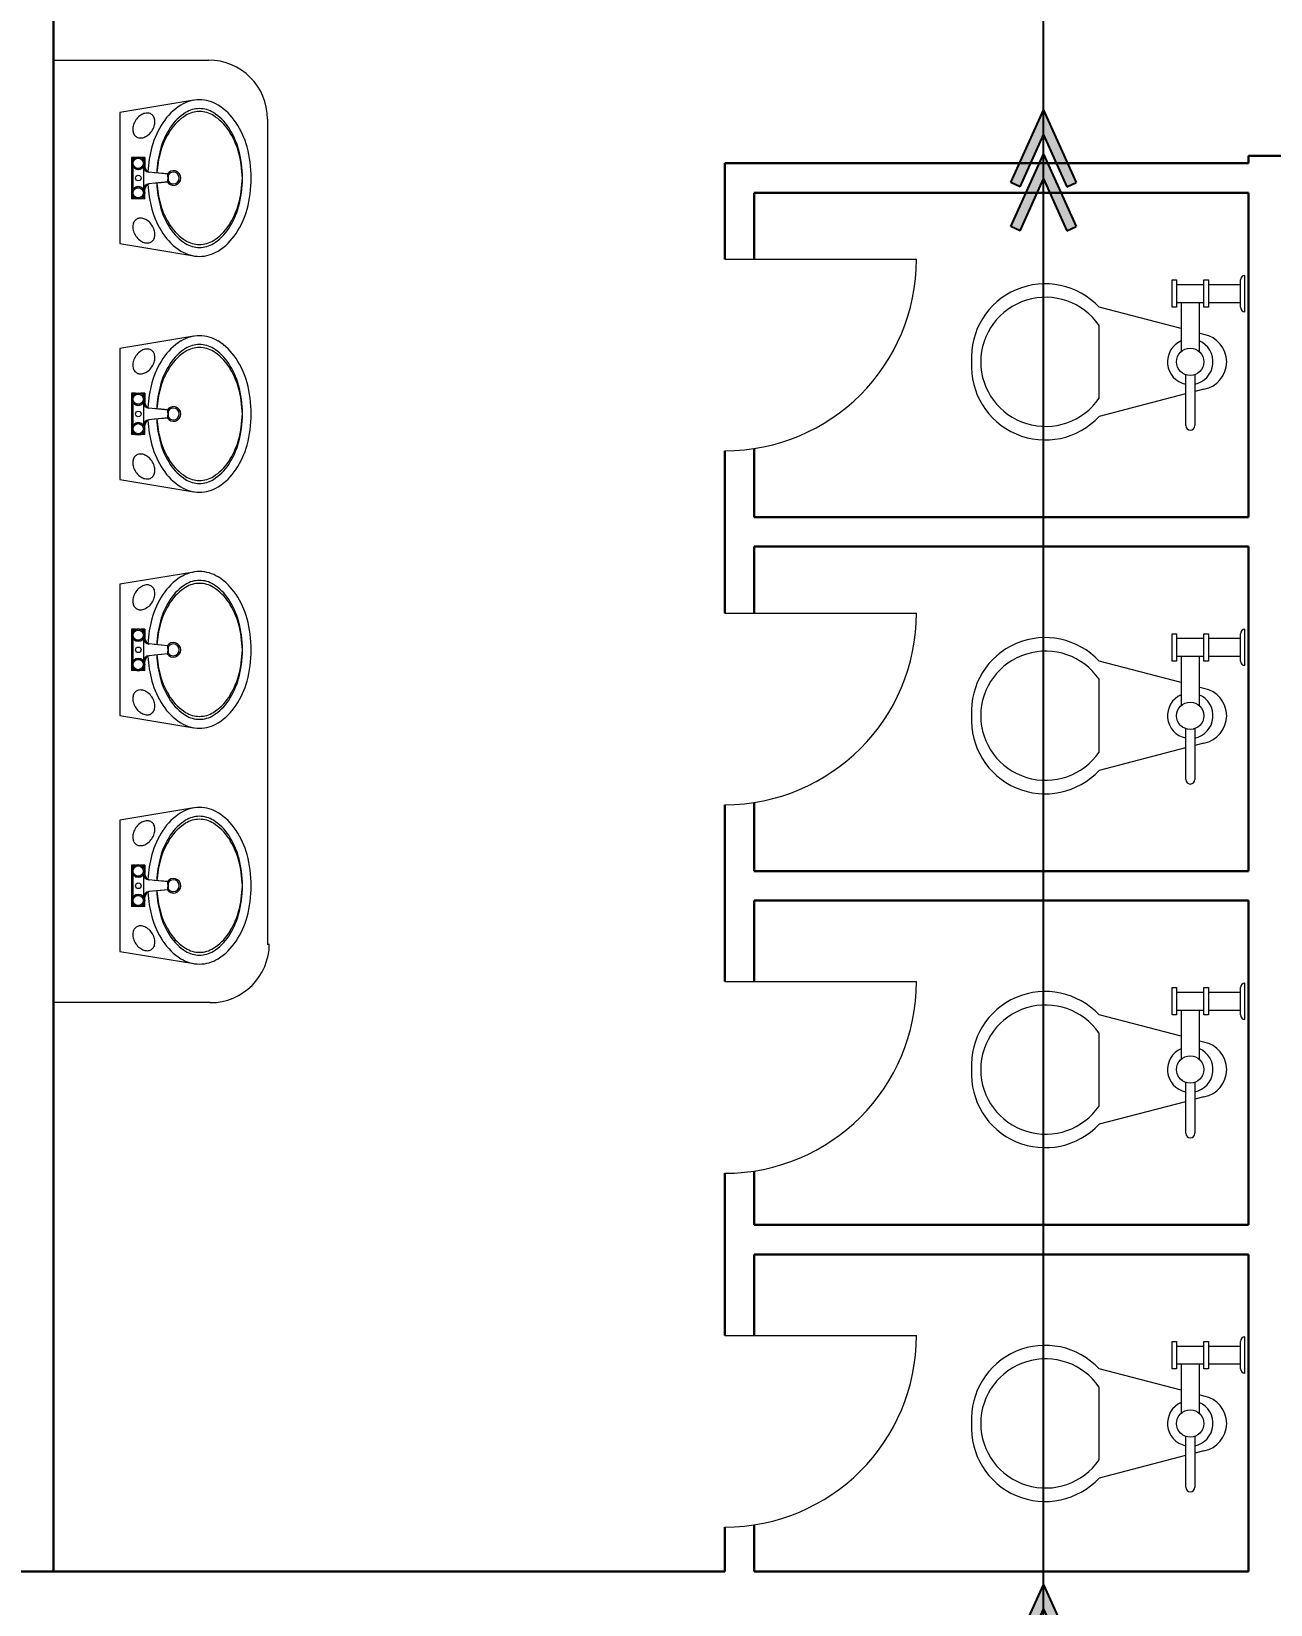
# Model space of a CAD drawing. Extents: x -3767 to 3861, y 250 to 646.
# Drawn here: x 75 to 79.2, y 367.76 to 373.1 of the extents above; entities that cross this region are included whole.
import ezdxf
from ezdxf import colors
from ezdxf.entities.mleader import LeaderData, LeaderLine
from ezdxf.math import Vec2, Vec3

# ---------------------------------------------------------------- set-up
doc = ezdxf.new("R2010")
doc.units = 0
doc.header["$LTSCALE"] = 0.15
doc.layers.get('0').update_dxf_attribs({"color": 252})
for name, color, linetype, lineweight in [('0 criticalllllll', 4, 'Continuous', 13), ('anal', 252, 'Continuous', 20), ('DOOR', 252, 'Continuous', 20), ('FIXT', 252, 'Continuous', 9), ('wall', 252, 'Continuous', 30), ('WC', 252, 'Continuous', 9)]:
    doc.layers.add(name, color=color, linetype=linetype, lineweight=lineweight)
doc.layers.add('0 sockets', color=252, linetype='Continuous')
doc.layers.add('FIRE_LOOP', color=7, linetype='Continuous')

# ---------------------------------------------------------------- blocks, each defined once
blk = doc.blocks.new('ARCH')
at = {"layer": 'anal'}
for p, q in [((75.075, 373), (75.6, 373)), ((75.8, 372.8), (75.8, 370)), ((75.6062, 369.8036), (75.075, 369.8036))]:
    blk.add_line(p, q, dxfattribs=at)
for centre, start, end in [((75.6, 372.8), 0, 90), ((75.6062, 370.0036), 270, 0)]:
    blk.add_arc(centre, 0.2, start, end, dxfattribs=at)
at = {"layer": 'DOOR'}
for p, q in [((77.35, 372.325), (78, 372.325)), ((77.35, 371.125), (78, 371.125)), ((77.35, 369.875), (78, 369.875)), ((77.35, 368.675), (78, 368.675))]:
    blk.add_line(p, q, dxfattribs=at)
for centre in [(77.35, 372.325), (77.35, 371.125), (77.35, 369.875), (77.35, 368.675)]:
    blk.add_arc(centre, 0.65, 270, 0, dxfattribs=at)
at = {"layer": 'FIXT'}
for p, q in [((75.5501, 372.8639), (75.3, 372.8225)), ((75.3, 372.8225), (75.3, 372.3775)), ((75.3395, 372.67), (75.3395, 372.53)), ((75.3528, 372.67), (75.3395, 372.67)), ((75.344, 372.669), (75.3395, 372.67)), ((75.3509, 372.669), (75.344, 372.669)), ((75.344, 372.669), (75.344, 372.6626)), ((75.344, 372.6374), (75.344, 372.5626)), ((75.3845, 372.67), (75.3712, 372.67)), ((75.38, 372.669), (75.3731, 372.669)), ((75.38, 372.669), (75.3845, 372.67)), ((75.38, 372.669), (75.38, 372.6626)), ((75.38, 372.6374), (75.38, 372.5626)), ((75.3845, 372.67), (75.3845, 372.6391)), ((75.4621, 372.6132), (75.3979, 372.62)), ((75.4621, 372.5867), (75.3979, 372.58)), ((75.4635, 372.614), (75.416, 372.6181)), ((75.4635, 372.586), (75.416, 372.5819)), ((75.4621, 372.6132), (75.4635, 372.614)), ((75.4621, 372.5867), (75.4635, 372.586)), ((75.344, 372.531), (75.3395, 372.53)), ((75.3528, 372.53), (75.3395, 372.53)), ((75.344, 372.531), (75.344, 372.5374)), ((75.3509, 372.531), (75.344, 372.531)), ((75.3845, 372.53), (75.3712, 372.53)), ((75.38, 372.531), (75.3731, 372.531)), ((75.38, 372.531), (75.38, 372.5374)), ((75.38, 372.531), (75.3845, 372.53)), ((75.3845, 372.53), (75.3845, 372.5609)), ((75.3, 372.3775), (75.5501, 372.3361)), ((75.5501, 372.0639), (75.3, 372.0225)), ((75.3, 372.0225), (75.3, 371.5775)), ((75.3395, 371.87), (75.3395, 371.73)), ((75.3528, 371.87), (75.3395, 371.87)), ((75.344, 371.869), (75.3395, 371.87)), ((75.3509, 371.869), (75.344, 371.869)), ((75.344, 371.869), (75.344, 371.8626)), ((75.344, 371.8374), (75.344, 371.7626)), ((75.3845, 371.87), (75.3712, 371.87)), ((75.38, 371.869), (75.3731, 371.869)), ((75.38, 371.869), (75.3845, 371.87)), ((75.38, 371.869), (75.38, 371.8626)), ((75.38, 371.8374), (75.38, 371.7626)), ((75.3845, 371.87), (75.3845, 371.8391)), ((75.4621, 371.8132), (75.3979, 371.82)), ((75.4621, 371.7867), (75.3979, 371.78)), ((75.4635, 371.814), (75.416, 371.8181)), ((75.4635, 371.786), (75.416, 371.7819)), ((75.4621, 371.8132), (75.4635, 371.814)), ((75.4621, 371.7867), (75.4635, 371.786)), ((75.344, 371.731), (75.3395, 371.73)), ((75.3528, 371.73), (75.3395, 371.73)), ((75.344, 371.731), (75.344, 371.7374)), ((75.3509, 371.731), (75.344, 371.731)), ((75.3845, 371.73), (75.3712, 371.73)), ((75.38, 371.731), (75.3731, 371.731)), ((75.38, 371.731), (75.38, 371.7374)), ((75.38, 371.731), (75.3845, 371.73)), ((75.3845, 371.73), (75.3845, 371.7609)), ((75.3, 371.5775), (75.5501, 371.5361)), ((75.5501, 371.2639), (75.3, 371.2225)), ((75.3, 371.2225), (75.3, 370.7775)), ((75.3395, 371.07), (75.3395, 370.93)), ((75.3528, 371.07), (75.3395, 371.07)), ((75.344, 371.069), (75.3395, 371.07)), ((75.3509, 371.069), (75.344, 371.069)), ((75.344, 371.069), (75.344, 371.0626)), ((75.344, 371.0374), (75.344, 370.9626)), ((75.3845, 371.07), (75.3712, 371.07)), ((75.38, 371.069), (75.3731, 371.069)), ((75.38, 371.069), (75.3845, 371.07)), ((75.38, 371.069), (75.38, 371.0626)), ((75.38, 371.0374), (75.38, 370.9626)), ((75.3845, 371.07), (75.3845, 371.0391)), ((75.4621, 371.0132), (75.3979, 371.02)), ((75.4621, 370.9867), (75.3979, 370.98)), ((75.4635, 371.014), (75.416, 371.0181)), ((75.4635, 370.986), (75.416, 370.9819)), ((75.4621, 371.0132), (75.4635, 371.014)), ((75.4621, 370.9867), (75.4635, 370.986)), ((75.344, 370.931), (75.3395, 370.93)), ((75.3528, 370.93), (75.3395, 370.93)), ((75.344, 370.931), (75.344, 370.9374)), ((75.3509, 370.931), (75.344, 370.931)), ((75.3845, 370.93), (75.3712, 370.93)), ((75.38, 370.931), (75.3731, 370.931)), ((75.38, 370.931), (75.38, 370.9374)), ((75.38, 370.931), (75.3845, 370.93)), ((75.3845, 370.93), (75.3845, 370.9609)), ((75.3, 370.7775), (75.5501, 370.7361)), ((75.5501, 370.4639), (75.3, 370.4225)), ((75.3, 370.4225), (75.3, 369.9775)), ((75.3395, 370.27), (75.3395, 370.13)), ((75.3528, 370.27), (75.3395, 370.27)), ((75.344, 370.269), (75.3395, 370.27)), ((75.3509, 370.269), (75.344, 370.269)), ((75.344, 370.269), (75.344, 370.2626)), ((75.344, 370.2374), (75.344, 370.1626)), ((75.3845, 370.27), (75.3712, 370.27)), ((75.38, 370.269), (75.3731, 370.269)), ((75.38, 370.269), (75.3845, 370.27)), ((75.38, 370.269), (75.38, 370.2626)), ((75.38, 370.2374), (75.38, 370.1626)), ((75.3845, 370.27), (75.3845, 370.2391)), ((75.4621, 370.2132), (75.3979, 370.22)), ((75.4621, 370.1867), (75.3979, 370.18)), ((75.4635, 370.214), (75.416, 370.2181)), ((75.4635, 370.186), (75.416, 370.1819)), ((75.4621, 370.2132), (75.4635, 370.214)), ((75.4621, 370.1867), (75.4635, 370.186)), ((75.344, 370.131), (75.3395, 370.13)), ((75.3528, 370.13), (75.3395, 370.13)), ((75.344, 370.131), (75.344, 370.1374)), ((75.3509, 370.131), (75.344, 370.131)), ((75.3845, 370.13), (75.3712, 370.13)), ((75.38, 370.131), (75.3731, 370.131)), ((75.38, 370.131), (75.38, 370.1374)), ((75.38, 370.131), (75.3845, 370.13)), ((75.3845, 370.13), (75.3845, 370.1609)), ((75.3, 369.9775), (75.5501, 369.9361))]:
    blk.add_line(p, q, dxfattribs=at)
for centre, radius in [((75.362, 372.65), 0.022), ((75.362, 372.65), 0.0173), ((75.362, 372.55), 0.022), ((75.362, 372.6), 0.0095), ((75.362, 372.55), 0.0173), ((75.362, 371.85), 0.022), ((75.362, 371.85), 0.0173), ((75.362, 371.75), 0.022), ((75.362, 371.8), 0.0095), ((75.362, 371.75), 0.0173), ((75.362, 371.05), 0.022), ((75.362, 371.05), 0.0173), ((75.362, 370.95), 0.022), ((75.362, 371), 0.0095), ((75.362, 370.95), 0.0173), ((75.362, 370.25), 0.022), ((75.362, 370.25), 0.0173), ((75.362, 370.15), 0.022), ((75.362, 370.2), 0.0095), ((75.362, 370.15), 0.0173)]:
    blk.add_circle(centre, radius, dxfattribs=at)
for centre, radius, start, end in [((75.6136, 372.6766), 0.2016, 122.0725, 146.5346), ((75.5695, 372.7469), 0.1186, 90, 122.0725), ((75.5695, 372.7469), 0.1186, 57.9275, 90), ((75.5254, 372.6766), 0.2016, 33.4654, 57.9275), ((75.4056, 372.7608), 0.0632, 145, 162.1518), ((75.4056, 372.7608), 0.0632, 127.8482, 145), ((75.3961, 372.7731), 0.0477, 108.3103, 127.8482), ((75.3924, 372.7842), 0.036, 84.0705, 108.3103), ((75.3936, 372.7965), 0.0237, 55, 84.0705), ((75.3936, 372.7965), 0.0237, 25.9295, 55), ((75.6836, 372.6303), 0.2855, 146.5346, 164.6876), ((75.3826, 372.7911), 0.036, 1.6897, 25.9295), ((75.3708, 372.7908), 0.0477, 342.1518, 1.6897), ((75.6136, 372.6766), 0.1716, 122.0725, 146.5346), ((75.6136, 372.6666), 0.1716, 122.0725, 146.5346), ((75.5695, 372.7469), 0.0886, 90, 122.0725), ((75.5695, 372.7369), 0.0886, 90, 122.0725), ((75.5695, 372.7469), 0.0886, 57.9275, 90), ((75.5695, 372.7369), 0.0886, 57.9275, 90), ((75.5254, 372.6766), 0.1716, 33.4654, 57.9275), ((75.5254, 372.6666), 0.1716, 33.4654, 57.9275), ((75.4554, 372.6303), 0.2855, 15.3124, 33.4654), ((75.3908, 372.7656), 0.0477, 162.1518, 181.6897), ((75.3791, 372.7653), 0.036, 181.6897, 205.9295), ((75.368, 372.7599), 0.0237, 205.9295, 235), ((75.368, 372.7599), 0.0237, 235, 264.0705), ((75.3693, 372.7721), 0.036, 264.0705, 288.3103), ((75.3656, 372.7832), 0.0477, 288.3103, 307.8482), ((75.3561, 372.7955), 0.0632, 307.8482, 325), ((75.3561, 372.7955), 0.0632, 325, 342.1518), ((75.6836, 372.6303), 0.2555, 146.5346, 164.6876), ((75.6836, 372.6203), 0.2555, 146.5346, 164.6876), ((75.4554, 372.6303), 0.2555, 15.3124, 33.4654), ((75.4554, 372.6203), 0.2555, 15.3124, 33.4654), ((75.7943, 372.6), 0.4003, 164.6876, 176.8829), ((75.7943, 372.6), 0.3703, 164.6876, 177.3133), ((75.7943, 372.59), 0.3703, 164.6876, 175.771), ((75.3447, 372.6), 0.3703, 0, 15.3124), ((75.3447, 372.59), 0.3703, 1.5476, 15.3124), ((75.3447, 372.6), 0.4003, 0, 15.3124), ((75.3333, 372.65), 0.0115, 315.8561, 44.1439), ((75.362, 372.6787), 0.0115, 225.8561, 314.1439), ((75.362, 372.6213), 0.0115, 45.8561, 134.1439), ((75.3907, 372.65), 0.0115, 135.8561, 224.1439), ((75.4, 372.6399), 0.02, 186.6527, 264.0223), ((75.4045, 372.6391), 0.02, 180, 254.9387), ((75.481, 372.6), 0.025, 211.8827, 148.1173), ((75.362, 372.5787), 0.0115, 225.8561, 314.1439), ((75.4, 372.5601), 0.02, 95.9777, 173.3473), ((75.4045, 372.5609), 0.02, 105.0613, 180), ((75.7943, 372.6), 0.4003, 183.1171, 195.3124), ((75.7943, 372.6), 0.3703, 182.6867, 195.3124), ((75.7943, 372.61), 0.3703, 184.229, 195.3124), ((75.3652, 372.6), 0.0978, 352.2121, 7.7879), ((75.3655, 372.6), 0.099, 351.872, 8.128), ((75.481, 372.6), 0.02, 90, 148.5007), ((75.481, 372.6), 0.02, 211.4993, 270), ((75.481, 372.6), 0.02, 270, 90), ((75.3447, 372.6), 0.3703, 344.6876, 0), ((75.3447, 372.61), 0.3703, 344.6876, 358.4524), ((75.3447, 372.6), 0.4003, 344.6876, 0), ((75.3333, 372.55), 0.0115, 315.8561, 44.1439), ((75.362, 372.5213), 0.0115, 45.8561, 134.1439), ((75.3907, 372.55), 0.0115, 135.8561, 224.1439), ((75.368, 372.4401), 0.0237, 95.9295, 125), ((75.3693, 372.4279), 0.036, 71.6897, 95.9295), ((75.6836, 372.5697), 0.2855, 195.3124, 213.4654), ((75.6836, 372.5797), 0.2555, 195.3124, 213.4654), ((75.6836, 372.5697), 0.2555, 195.3124, 213.4654), ((75.4554, 372.5797), 0.2555, 326.5346, 344.6876), ((75.4554, 372.5697), 0.2555, 326.5346, 344.6876), ((75.4554, 372.5697), 0.2855, 326.5346, 344.6876), ((75.3791, 372.4347), 0.036, 154.0705, 178.3103), ((75.3908, 372.4344), 0.0477, 178.3103, 197.8482), ((75.4056, 372.4392), 0.0632, 197.8482, 215), ((75.368, 372.4401), 0.0237, 125, 154.0705), ((75.3656, 372.4168), 0.0477, 52.1518, 71.6897), ((75.3561, 372.4045), 0.0632, 35, 52.1518), ((75.3561, 372.4045), 0.0632, 17.8482, 35), ((75.3708, 372.4092), 0.0477, 358.3103, 17.8482), ((75.6136, 372.5234), 0.2016, 213.4654, 237.9275), ((75.6136, 372.5334), 0.1716, 213.4654, 237.9275), ((75.6136, 372.5234), 0.1716, 213.4654, 237.9275), ((75.5254, 372.5334), 0.1716, 302.0725, 326.5346), ((75.5254, 372.5234), 0.1716, 302.0725, 326.5346), ((75.5254, 372.5234), 0.2016, 302.0725, 326.5346), ((75.4056, 372.4392), 0.0632, 215, 232.1518), ((75.3961, 372.4269), 0.0477, 232.1518, 251.6897), ((75.3924, 372.4158), 0.036, 251.6897, 275.9295), ((75.3936, 372.4035), 0.0237, 275.9295, 305), ((75.3936, 372.4035), 0.0237, 305, 334.0705), ((75.3826, 372.4089), 0.036, 334.0705, 358.3103), ((75.5695, 372.4631), 0.0886, 237.9275, 270), ((75.5695, 372.4531), 0.0886, 237.9275, 270), ((75.5695, 372.4631), 0.0886, 270, 302.0725), ((75.5695, 372.4531), 0.0886, 270, 302.0725), ((75.5695, 372.4531), 0.1186, 237.9275, 270), ((75.5695, 372.4531), 0.1186, 270, 302.0725), ((75.6136, 371.8766), 0.2016, 122.0725, 146.5346), ((75.5695, 371.9469), 0.1186, 90, 122.0725), ((75.5695, 371.9469), 0.1186, 57.9275, 90), ((75.5254, 371.8766), 0.2016, 33.4654, 57.9275), ((75.4056, 371.9608), 0.0632, 145, 162.1518), ((75.4056, 371.9608), 0.0632, 127.8482, 145), ((75.3961, 371.9731), 0.0477, 108.3103, 127.8482), ((75.3924, 371.9842), 0.036, 84.0705, 108.3103), ((75.3936, 371.9965), 0.0237, 55, 84.0705), ((75.3936, 371.9965), 0.0237, 25.9295, 55), ((75.6836, 371.8303), 0.2855, 146.5346, 164.6876), ((75.3826, 371.9911), 0.036, 1.6897, 25.9295), ((75.3708, 371.9908), 0.0477, 342.1518, 1.6897), ((75.6136, 371.8766), 0.1716, 122.0725, 146.5346), ((75.6136, 371.8666), 0.1716, 122.0725, 146.5346), ((75.5695, 371.9469), 0.0886, 90, 122.0725), ((75.5695, 371.9369), 0.0886, 90, 122.0725), ((75.5695, 371.9469), 0.0886, 57.9275, 90), ((75.5695, 371.9369), 0.0886, 57.9275, 90), ((75.5254, 371.8766), 0.1716, 33.4654, 57.9275), ((75.5254, 371.8666), 0.1716, 33.4654, 57.9275), ((75.4554, 371.8303), 0.2855, 15.3124, 33.4654), ((75.3908, 371.9656), 0.0477, 162.1518, 181.6897), ((75.3791, 371.9653), 0.036, 181.6897, 205.9295), ((75.368, 371.9599), 0.0237, 205.9295, 235), ((75.368, 371.9599), 0.0237, 235, 264.0705), ((75.3693, 371.9721), 0.036, 264.0705, 288.3103), ((75.3656, 371.9832), 0.0477, 288.3103, 307.8482), ((75.3561, 371.9955), 0.0632, 307.8482, 325), ((75.3561, 371.9955), 0.0632, 325, 342.1518), ((75.6836, 371.8303), 0.2555, 146.5346, 164.6876), ((75.6836, 371.8203), 0.2555, 146.5346, 164.6876), ((75.4554, 371.8303), 0.2555, 15.3124, 33.4654), ((75.4554, 371.8203), 0.2555, 15.3124, 33.4654), ((75.7943, 371.8), 0.4003, 164.6876, 176.8829), ((75.7943, 371.8), 0.3703, 164.6876, 177.3133), ((75.7943, 371.79), 0.3703, 164.6876, 175.771), ((75.3447, 371.8), 0.3703, 0, 15.3124), ((75.3447, 371.79), 0.3703, 1.5476, 15.3124), ((75.3447, 371.8), 0.4003, 0, 15.3124), ((75.3333, 371.85), 0.0115, 315.8561, 44.1439), ((75.362, 371.8787), 0.0115, 225.8561, 314.1439), ((75.362, 371.8213), 0.0115, 45.8561, 134.1439), ((75.3907, 371.85), 0.0115, 135.8561, 224.1439), ((75.4, 371.8399), 0.02, 186.6527, 264.0223), ((75.4045, 371.8391), 0.02, 180, 254.9387), ((75.481, 371.8), 0.025, 211.8827, 148.1173), ((75.362, 371.7787), 0.0115, 225.8561, 314.1439), ((75.4, 371.7601), 0.02, 95.9777, 173.3473), ((75.4045, 371.7609), 0.02, 105.0613, 180), ((75.7943, 371.8), 0.4003, 183.1171, 195.3124), ((75.7943, 371.8), 0.3703, 182.6867, 195.3124), ((75.7943, 371.81), 0.3703, 184.229, 195.3124), ((75.3652, 371.8), 0.0978, 352.2121, 7.7879), ((75.3655, 371.8), 0.099, 351.872, 8.128), ((75.481, 371.8), 0.02, 90, 148.5007), ((75.481, 371.8), 0.02, 211.4993, 270), ((75.481, 371.8), 0.02, 270, 90), ((75.3447, 371.8), 0.3703, 344.6876, 0), ((75.3447, 371.81), 0.3703, 344.6876, 358.4524), ((75.3447, 371.8), 0.4003, 344.6876, 0), ((75.3333, 371.75), 0.0115, 315.8561, 44.1439), ((75.362, 371.7213), 0.0115, 45.8561, 134.1439), ((75.3907, 371.75), 0.0115, 135.8561, 224.1439), ((75.368, 371.6401), 0.0237, 95.9295, 125), ((75.3693, 371.6279), 0.036, 71.6897, 95.9295), ((75.6836, 371.7697), 0.2855, 195.3124, 213.4654), ((75.6836, 371.7797), 0.2555, 195.3124, 213.4654), ((75.6836, 371.7697), 0.2555, 195.3124, 213.4654), ((75.4554, 371.7797), 0.2555, 326.5346, 344.6876), ((75.4554, 371.7697), 0.2555, 326.5346, 344.6876), ((75.4554, 371.7697), 0.2855, 326.5346, 344.6876), ((75.3791, 371.6347), 0.036, 154.0705, 178.3103), ((75.3908, 371.6344), 0.0477, 178.3103, 197.8482), ((75.4056, 371.6392), 0.0632, 197.8482, 215), ((75.368, 371.6401), 0.0237, 125, 154.0705), ((75.3656, 371.6168), 0.0477, 52.1518, 71.6897), ((75.3561, 371.6045), 0.0632, 35, 52.1518), ((75.3561, 371.6045), 0.0632, 17.8482, 35), ((75.3708, 371.6092), 0.0477, 358.3103, 17.8482), ((75.6136, 371.7234), 0.2016, 213.4654, 237.9275), ((75.6136, 371.7334), 0.1716, 213.4654, 237.9275), ((75.6136, 371.7234), 0.1716, 213.4654, 237.9275), ((75.5254, 371.7334), 0.1716, 302.0725, 326.5346), ((75.5254, 371.7234), 0.1716, 302.0725, 326.5346), ((75.5254, 371.7234), 0.2016, 302.0725, 326.5346), ((75.4056, 371.6392), 0.0632, 215, 232.1518), ((75.3961, 371.6269), 0.0477, 232.1518, 251.6897), ((75.3924, 371.6158), 0.036, 251.6897, 275.9295), ((75.3936, 371.6035), 0.0237, 275.9295, 305), ((75.3936, 371.6035), 0.0237, 305, 334.0705), ((75.3826, 371.6089), 0.036, 334.0705, 358.3103), ((75.5695, 371.6631), 0.0886, 237.9275, 270), ((75.5695, 371.6531), 0.0886, 237.9275, 270), ((75.5695, 371.6631), 0.0886, 270, 302.0725), ((75.5695, 371.6531), 0.0886, 270, 302.0725), ((75.5695, 371.6531), 0.1186, 237.9275, 270), ((75.5695, 371.6531), 0.1186, 270, 302.0725), ((75.6136, 371.0766), 0.2016, 122.0725, 146.5346), ((75.5695, 371.1469), 0.1186, 90, 122.0725), ((75.5695, 371.1469), 0.1186, 57.9275, 90), ((75.5254, 371.0766), 0.2016, 33.4654, 57.9275), ((75.4056, 371.1608), 0.0632, 145, 162.1518), ((75.4056, 371.1608), 0.0632, 127.8482, 145), ((75.3961, 371.1731), 0.0477, 108.3103, 127.8482), ((75.3924, 371.1842), 0.036, 84.0705, 108.3103), ((75.3936, 371.1965), 0.0237, 55, 84.0705), ((75.3936, 371.1965), 0.0237, 25.9295, 55), ((75.6836, 371.0303), 0.2855, 146.5346, 164.6876), ((75.3826, 371.1911), 0.036, 1.6897, 25.9295), ((75.3708, 371.1908), 0.0477, 342.1518, 1.6897), ((75.6136, 371.0766), 0.1716, 122.0725, 146.5346), ((75.6136, 371.0666), 0.1716, 122.0725, 146.5346), ((75.5695, 371.1469), 0.0886, 90, 122.0725), ((75.5695, 371.1369), 0.0886, 90, 122.0725), ((75.5695, 371.1469), 0.0886, 57.9275, 90), ((75.5695, 371.1369), 0.0886, 57.9275, 90), ((75.5254, 371.0766), 0.1716, 33.4654, 57.9275), ((75.5254, 371.0666), 0.1716, 33.4654, 57.9275), ((75.4554, 371.0303), 0.2855, 15.3124, 33.4654), ((75.3908, 371.1656), 0.0477, 162.1518, 181.6897), ((75.3791, 371.1653), 0.036, 181.6897, 205.9295), ((75.368, 371.1599), 0.0237, 205.9295, 235), ((75.368, 371.1599), 0.0237, 235, 264.0705), ((75.3693, 371.1721), 0.036, 264.0705, 288.3103), ((75.3656, 371.1832), 0.0477, 288.3103, 307.8482), ((75.3561, 371.1955), 0.0632, 307.8482, 325), ((75.3561, 371.1955), 0.0632, 325, 342.1518), ((75.6836, 371.0303), 0.2555, 146.5346, 164.6876), ((75.6836, 371.0203), 0.2555, 146.5346, 164.6876), ((75.4554, 371.0303), 0.2555, 15.3124, 33.4654), ((75.4554, 371.0203), 0.2555, 15.3124, 33.4654), ((75.7943, 371), 0.4003, 164.6876, 176.8829), ((75.7943, 371), 0.3703, 164.6876, 177.3133), ((75.7943, 370.99), 0.3703, 164.6876, 175.771), ((75.3447, 371), 0.3703, 0, 15.3124), ((75.3447, 370.99), 0.3703, 1.5476, 15.3124), ((75.3447, 371), 0.4003, 0, 15.3124), ((75.3333, 371.05), 0.0115, 315.8561, 44.1439), ((75.362, 371.0787), 0.0115, 225.8561, 314.1439), ((75.362, 371.0213), 0.0115, 45.8561, 134.1439), ((75.3907, 371.05), 0.0115, 135.8561, 224.1439), ((75.4, 371.0399), 0.02, 186.6527, 264.0223), ((75.4045, 371.0391), 0.02, 180, 254.9387), ((75.481, 371), 0.025, 211.8827, 148.1173), ((75.362, 370.9787), 0.0115, 225.8561, 314.1439), ((75.4, 370.9601), 0.02, 95.9777, 173.3473), ((75.4045, 370.9609), 0.02, 105.0613, 180), ((75.7943, 371), 0.4003, 183.1171, 195.3124), ((75.7943, 371), 0.3703, 182.6867, 195.3124), ((75.7943, 371.01), 0.3703, 184.229, 195.3124), ((75.3652, 371), 0.0978, 352.2121, 7.7879), ((75.3655, 371), 0.099, 351.872, 8.128), ((75.481, 371), 0.02, 90, 148.5007), ((75.481, 371), 0.02, 211.4993, 270), ((75.481, 371), 0.02, 270, 90), ((75.3447, 371), 0.3703, 344.6876, 0), ((75.3447, 371.01), 0.3703, 344.6876, 358.4524), ((75.3447, 371), 0.4003, 344.6876, 0), ((75.3333, 370.95), 0.0115, 315.8561, 44.1439), ((75.362, 370.9213), 0.0115, 45.8561, 134.1439), ((75.3907, 370.95), 0.0115, 135.8561, 224.1439), ((75.368, 370.8401), 0.0237, 95.9295, 125), ((75.3693, 370.8279), 0.036, 71.6897, 95.9295), ((75.6836, 370.9697), 0.2855, 195.3124, 213.4654), ((75.6836, 370.9797), 0.2555, 195.3124, 213.4654), ((75.6836, 370.9697), 0.2555, 195.3124, 213.4654), ((75.4554, 370.9797), 0.2555, 326.5346, 344.6876), ((75.4554, 370.9697), 0.2555, 326.5346, 344.6876), ((75.4554, 370.9697), 0.2855, 326.5346, 344.6876), ((75.3791, 370.8347), 0.036, 154.0705, 178.3103), ((75.3908, 370.8344), 0.0477, 178.3103, 197.8482), ((75.4056, 370.8392), 0.0632, 197.8482, 215), ((75.368, 370.8401), 0.0237, 125, 154.0705), ((75.3656, 370.8168), 0.0477, 52.1518, 71.6897), ((75.3561, 370.8045), 0.0632, 35, 52.1518), ((75.3561, 370.8045), 0.0632, 17.8482, 35), ((75.3708, 370.8092), 0.0477, 358.3103, 17.8482), ((75.6136, 370.9234), 0.2016, 213.4654, 237.9275), ((75.6136, 370.9334), 0.1716, 213.4654, 237.9275), ((75.6136, 370.9234), 0.1716, 213.4654, 237.9275), ((75.5254, 370.9334), 0.1716, 302.0725, 326.5346), ((75.5254, 370.9234), 0.1716, 302.0725, 326.5346), ((75.5254, 370.9234), 0.2016, 302.0725, 326.5346), ((75.4056, 370.8392), 0.0632, 215, 232.1518), ((75.3961, 370.8269), 0.0477, 232.1518, 251.6897), ((75.3924, 370.8158), 0.036, 251.6897, 275.9295), ((75.3936, 370.8035), 0.0237, 275.9295, 305), ((75.3936, 370.8035), 0.0237, 305, 334.0705), ((75.3826, 370.8089), 0.036, 334.0705, 358.3103), ((75.5695, 370.8631), 0.0886, 237.9275, 270), ((75.5695, 370.8531), 0.0886, 237.9275, 270), ((75.5695, 370.8631), 0.0886, 270, 302.0725), ((75.5695, 370.8531), 0.0886, 270, 302.0725), ((75.5695, 370.8531), 0.1186, 237.9275, 270), ((75.5695, 370.8531), 0.1186, 270, 302.0725), ((75.6136, 370.2766), 0.2016, 122.0725, 146.5346), ((75.5695, 370.3469), 0.1186, 90, 122.0725), ((75.5695, 370.3469), 0.1186, 57.9275, 90), ((75.5254, 370.2766), 0.2016, 33.4654, 57.9275), ((75.4056, 370.3608), 0.0632, 145, 162.1518), ((75.4056, 370.3608), 0.0632, 127.8482, 145), ((75.3961, 370.3731), 0.0477, 108.3103, 127.8482), ((75.3924, 370.3842), 0.036, 84.0705, 108.3103), ((75.3936, 370.3965), 0.0237, 55, 84.0705), ((75.3936, 370.3965), 0.0237, 25.9295, 55), ((75.6836, 370.2303), 0.2855, 146.5346, 164.6876), ((75.3826, 370.3911), 0.036, 1.6897, 25.9295), ((75.3708, 370.3908), 0.0477, 342.1518, 1.6897), ((75.6136, 370.2766), 0.1716, 122.0725, 146.5346), ((75.6136, 370.2666), 0.1716, 122.0725, 146.5346), ((75.5695, 370.3469), 0.0886, 90, 122.0725), ((75.5695, 370.3369), 0.0886, 90, 122.0725), ((75.5695, 370.3469), 0.0886, 57.9275, 90), ((75.5695, 370.3369), 0.0886, 57.9275, 90), ((75.5254, 370.2766), 0.1716, 33.4654, 57.9275), ((75.5254, 370.2666), 0.1716, 33.4654, 57.9275), ((75.4554, 370.2303), 0.2855, 15.3124, 33.4654), ((75.3908, 370.3656), 0.0477, 162.1518, 181.6897), ((75.3791, 370.3653), 0.036, 181.6897, 205.9295), ((75.368, 370.3599), 0.0237, 205.9295, 235), ((75.368, 370.3599), 0.0237, 235, 264.0705), ((75.3693, 370.3721), 0.036, 264.0705, 288.3103), ((75.3656, 370.3832), 0.0477, 288.3103, 307.8482), ((75.3561, 370.3955), 0.0632, 307.8482, 325), ((75.3561, 370.3955), 0.0632, 325, 342.1518), ((75.6836, 370.2303), 0.2555, 146.5346, 164.6876), ((75.6836, 370.2203), 0.2555, 146.5346, 164.6876), ((75.4554, 370.2303), 0.2555, 15.3124, 33.4654), ((75.4554, 370.2203), 0.2555, 15.3124, 33.4654), ((75.7943, 370.2), 0.4003, 164.6876, 176.8829), ((75.7943, 370.2), 0.3703, 164.6876, 177.3133), ((75.7943, 370.19), 0.3703, 164.6876, 175.771), ((75.3447, 370.2), 0.3703, 0, 15.3124), ((75.3447, 370.19), 0.3703, 1.5476, 15.3124), ((75.3447, 370.2), 0.4003, 0, 15.3124), ((75.3333, 370.25), 0.0115, 315.8561, 44.1439), ((75.362, 370.2787), 0.0115, 225.8561, 314.1439), ((75.362, 370.2213), 0.0115, 45.8561, 134.1439), ((75.3907, 370.25), 0.0115, 135.8561, 224.1439), ((75.4, 370.2399), 0.02, 186.6527, 264.0223), ((75.4045, 370.2391), 0.02, 180, 254.9387), ((75.481, 370.2), 0.025, 211.8827, 148.1173), ((75.362, 370.1787), 0.0115, 225.8561, 314.1439), ((75.4, 370.1601), 0.02, 95.9777, 173.3473), ((75.4045, 370.1609), 0.02, 105.0613, 180), ((75.7943, 370.2), 0.4003, 183.1171, 195.3124), ((75.7943, 370.2), 0.3703, 182.6867, 195.3124), ((75.7943, 370.21), 0.3703, 184.229, 195.3124), ((75.3652, 370.2), 0.0978, 352.2121, 7.7879), ((75.3655, 370.2), 0.099, 351.872, 8.128), ((75.481, 370.2), 0.02, 90, 148.5007), ((75.481, 370.2), 0.02, 211.4993, 270), ((75.481, 370.2), 0.02, 270, 90), ((75.3447, 370.2), 0.3703, 344.6876, 0), ((75.3447, 370.21), 0.3703, 344.6876, 358.4524), ((75.3447, 370.2), 0.4003, 344.6876, 0), ((75.3333, 370.15), 0.0115, 315.8561, 44.1439), ((75.362, 370.1213), 0.0115, 45.8561, 134.1439), ((75.3907, 370.15), 0.0115, 135.8561, 224.1439), ((75.368, 370.0401), 0.0237, 95.9295, 125), ((75.3693, 370.0279), 0.036, 71.6897, 95.9295), ((75.6836, 370.1697), 0.2855, 195.3124, 213.4654), ((75.6836, 370.1797), 0.2555, 195.3124, 213.4654), ((75.6836, 370.1697), 0.2555, 195.3124, 213.4654), ((75.4554, 370.1797), 0.2555, 326.5346, 344.6876), ((75.4554, 370.1697), 0.2555, 326.5346, 344.6876), ((75.4554, 370.1697), 0.2855, 326.5346, 344.6876), ((75.3791, 370.0347), 0.036, 154.0705, 178.3103), ((75.3908, 370.0344), 0.0477, 178.3103, 197.8482), ((75.4056, 370.0392), 0.0632, 197.8482, 215), ((75.368, 370.0401), 0.0237, 125, 154.0705), ((75.3656, 370.0168), 0.0477, 52.1518, 71.6897), ((75.3561, 370.0045), 0.0632, 35, 52.1518), ((75.3561, 370.0045), 0.0632, 17.8482, 35), ((75.3708, 370.0092), 0.0477, 358.3103, 17.8482), ((75.6136, 370.1234), 0.2016, 213.4654, 237.9275), ((75.6136, 370.1334), 0.1716, 213.4654, 237.9275), ((75.6136, 370.1234), 0.1716, 213.4654, 237.9275), ((75.5254, 370.1334), 0.1716, 302.0725, 326.5346), ((75.5254, 370.1234), 0.1716, 302.0725, 326.5346), ((75.5254, 370.1234), 0.2016, 302.0725, 326.5346), ((75.4056, 370.0392), 0.0632, 215, 232.1518), ((75.3961, 370.0269), 0.0477, 232.1518, 251.6897), ((75.3924, 370.0158), 0.036, 251.6897, 275.9295), ((75.3936, 370.0035), 0.0237, 275.9295, 305), ((75.3936, 370.0035), 0.0237, 305, 334.0705), ((75.3826, 370.0089), 0.036, 334.0705, 358.3103), ((75.5695, 370.0631), 0.0886, 237.9275, 270), ((75.5695, 370.0531), 0.0886, 237.9275, 270), ((75.5695, 370.0631), 0.0886, 270, 302.0725), ((75.5695, 370.0531), 0.0886, 270, 302.0725), ((75.5695, 370.0531), 0.1186, 237.9275, 270), ((75.5695, 370.0531), 0.1186, 270, 302.0725)]:
    blk.add_arc(centre, radius, start, end, dxfattribs=at)
at = {"layer": 'wall'}
for p, q in [((75.075, 367.875), (75.075, 374.925)), ((77.35, 372.65), (77.35, 372.325)), ((79.125, 372.65), (77.35, 372.65)), ((79.125, 372.675), (79.125, 372.65)), ((79.725, 372.675), (79.125, 372.675)), ((77.45, 372.55), (77.45, 372.325)), ((79.125, 372.55), (77.45, 372.55)), ((79.125, 372.55), (79.125, 371.45)), ((77.35, 371.675), (77.35, 371.125)), ((77.45, 371.6827), (77.45, 371.45)), ((79.125, 371.45), (77.45, 371.45)), ((79.125, 371.35), (77.45, 371.35)), ((77.45, 371.35), (77.45, 371.125)), ((79.125, 371.35), (79.125, 370.25)), ((77.35, 370.475), (77.35, 369.875)), ((77.45, 370.4827), (77.45, 370.25)), ((79.125, 370.25), (77.45, 370.25)), ((79.125, 370.15), (77.45, 370.15)), ((77.45, 370.15), (77.45, 369.875)), ((79.125, 370.15), (79.125, 369.05)), ((77.35, 369.225), (77.35, 368.675)), ((77.45, 369.2327), (77.45, 369.05)), ((79.125, 369.05), (77.45, 369.05)), ((79.125, 368.95), (77.45, 368.95)), ((77.45, 368.95), (77.45, 368.675)), ((79.125, 368.95), (79.125, 367.875)), ((77.35, 368.025), (77.35, 367.875)), ((77.45, 368.0327), (77.45, 367.875)), ((72.375, 367.875), (77.35, 367.875)), ((77.35, 367.875), (75.075, 367.875)), ((79.125, 367.875), (77.45, 367.875)), ((77.45, 367.875), (79.125, 367.875))]:
    blk.add_line(p, q, dxfattribs=at)
at = {"layer": 'WC'}
for p, q in [((78.8661, 372.2547), (78.8815, 372.2547)), ((78.8661, 372.162), (78.8661, 372.2547)), ((78.8815, 372.2547), (78.8815, 372.162)), ((78.9742, 372.2547), (78.9897, 372.2547)), ((78.9742, 372.162), (78.9742, 372.2547)), ((78.9897, 372.2547), (78.9897, 372.162)), ((79.0978, 372.162), (79.0978, 372.2547)), ((79.1132, 372.1465), (79.1132, 372.2701)), ((78.8815, 372.2392), (78.9742, 372.2392)), ((78.9897, 372.2392), (79.0978, 372.2392)), ((78.8972, 372.0894), (78.619, 372.162)), ((78.8815, 372.162), (78.8661, 372.162)), ((78.9742, 372.1774), (78.8815, 372.1774)), ((78.897, 372.1774), (78.897, 372.0112)), ((78.9588, 372.0108), (78.9588, 372.1774)), ((78.9897, 372.162), (78.9742, 372.162)), ((79.0978, 372.1774), (78.9897, 372.1774)), ((78.619, 371.8531), (78.619, 372.1002)), ((78.9742, 372.0693), (78.9584, 372.0735)), ((78.9124, 371.7605), (78.9124, 371.9334)), ((78.9433, 371.9334), (78.9433, 371.7605)), ((78.9742, 371.884), (78.9431, 371.8759)), ((78.9122, 371.8678), (78.619, 371.7913)), ((78.8661, 371.0547), (78.8815, 371.0547)), ((78.8661, 370.962), (78.8661, 371.0547)), ((78.8815, 371.0547), (78.8815, 370.962)), ((78.8815, 371.0392), (78.9742, 371.0392)), ((78.9742, 371.0547), (78.9897, 371.0547)), ((78.9742, 370.962), (78.9742, 371.0547)), ((78.9897, 371.0547), (78.9897, 370.962)), ((78.9897, 371.0392), (79.0978, 371.0392)), ((79.0978, 370.962), (79.0978, 371.0547)), ((79.1132, 370.9465), (79.1132, 371.0701)), ((78.9742, 370.9774), (78.8815, 370.9774)), ((78.897, 370.9774), (78.897, 370.8112)), ((78.9588, 370.8108), (78.9588, 370.9774)), ((79.0978, 370.9774), (78.9897, 370.9774)), ((78.8972, 370.8894), (78.619, 370.962)), ((78.8815, 370.962), (78.8661, 370.962)), ((78.9897, 370.962), (78.9742, 370.962)), ((78.619, 370.6531), (78.619, 370.9002)), ((78.9742, 370.8693), (78.9584, 370.8735)), ((78.9124, 370.5605), (78.9124, 370.7334)), ((78.9433, 370.7334), (78.9433, 370.5605)), ((78.9122, 370.6678), (78.619, 370.5913)), ((78.9742, 370.684), (78.9431, 370.6759)), ((78.8661, 369.8547), (78.8815, 369.8547)), ((78.8661, 369.762), (78.8661, 369.8547)), ((78.8815, 369.8547), (78.8815, 369.762)), ((78.9742, 369.8547), (78.9897, 369.8547)), ((78.9742, 369.762), (78.9742, 369.8547)), ((78.9897, 369.8547), (78.9897, 369.762)), ((79.0978, 369.762), (79.0978, 369.8547)), ((79.1132, 369.7465), (79.1132, 369.8701)), ((78.8815, 369.8392), (78.9742, 369.8392)), ((78.9897, 369.8392), (79.0978, 369.8392)), ((78.8972, 369.6894), (78.619, 369.762)), ((78.8815, 369.762), (78.8661, 369.762)), ((78.9742, 369.7774), (78.8815, 369.7774)), ((78.897, 369.7774), (78.897, 369.6112)), ((78.9588, 369.6108), (78.9588, 369.7774)), ((78.9897, 369.762), (78.9742, 369.762)), ((79.0978, 369.7774), (78.9897, 369.7774)), ((78.619, 369.4531), (78.619, 369.7002)), ((78.9742, 369.6693), (78.9584, 369.6735)), ((78.9124, 369.3605), (78.9124, 369.5334)), ((78.9433, 369.5334), (78.9433, 369.3605)), ((78.9742, 369.484), (78.9431, 369.4759)), ((78.9122, 369.4678), (78.619, 369.3913)), ((78.8661, 368.6547), (78.8815, 368.6547)), ((78.8661, 368.562), (78.8661, 368.6547)), ((78.8815, 368.6547), (78.8815, 368.562)), ((78.8815, 368.6392), (78.9742, 368.6392)), ((78.9742, 368.6547), (78.9897, 368.6547)), ((78.9742, 368.562), (78.9742, 368.6547)), ((78.9897, 368.6547), (78.9897, 368.562)), ((78.9897, 368.6392), (79.0978, 368.6392)), ((79.0978, 368.562), (79.0978, 368.6547)), ((79.1132, 368.5465), (79.1132, 368.6701)), ((78.9742, 368.5774), (78.8815, 368.5774)), ((78.897, 368.5774), (78.897, 368.4112)), ((78.9588, 368.4108), (78.9588, 368.5774)), ((79.0978, 368.5774), (78.9897, 368.5774)), ((78.8972, 368.4894), (78.619, 368.562)), ((78.8815, 368.562), (78.8661, 368.562)), ((78.9897, 368.562), (78.9742, 368.562)), ((78.619, 368.2531), (78.619, 368.5002)), ((78.9742, 368.4693), (78.9584, 368.4735)), ((78.9124, 368.1605), (78.9124, 368.3334)), ((78.9433, 368.3334), (78.9433, 368.1605)), ((78.9122, 368.2678), (78.619, 368.1913)), ((78.9742, 368.284), (78.9431, 368.2759))]:
    blk.add_line(p, q, dxfattribs=at)
for centre in [(78.9279, 371.9767), (78.9279, 370.7767), (78.9279, 369.5767), (78.9279, 368.3767)]:
    blk.add_circle(centre, 0.0463, dxfattribs=at)
for centre, radius, start, end in [((79.1139, 372.254), 0.0161, 92.4084, 177.5916), ((78.4362, 371.9914), 0.25, 43.0172, 183.38), ((78.4376, 371.9755), 0.2201, 34.5054, 179.7), ((79.1139, 372.1627), 0.0161, 182.4084, 267.5916), ((78.9279, 371.9767), 0.0772, 113.4137, 258.1237), ((78.9279, 371.9767), 0.0772, 281.423, 67.1495), ((78.9572, 371.9767), 0.0942, 280.3889, 79.6111), ((78.4362, 371.9619), 0.25, 176.62, 316.9828), ((78.4376, 371.9778), 0.2201, 180.3, 325.4946), ((78.9279, 371.7605), 0.0154, 180, 360), ((78.4362, 370.7914), 0.25, 43.0172, 183.38), ((79.1139, 371.054), 0.0161, 92.4084, 177.5916), ((78.4376, 370.7755), 0.2201, 34.5054, 179.7), ((79.1139, 370.9627), 0.0161, 182.4084, 267.5916), ((78.9572, 370.7767), 0.0942, 280.3889, 79.6111), ((78.9279, 370.7767), 0.0772, 113.4137, 258.1237), ((78.9279, 370.7767), 0.0772, 281.423, 67.1495), ((78.4362, 370.7619), 0.25, 176.62, 316.9828), ((78.4376, 370.7778), 0.2201, 180.3, 325.4946), ((78.9279, 370.5605), 0.0154, 180, 360), ((79.1139, 369.854), 0.0161, 92.4084, 177.5916), ((78.4362, 369.5914), 0.25, 43.0172, 183.38), ((78.4376, 369.5755), 0.2201, 34.5054, 179.7), ((79.1139, 369.7627), 0.0161, 182.4084, 267.5916), ((78.9279, 369.5767), 0.0772, 113.4137, 258.1237), ((78.9279, 369.5767), 0.0772, 281.423, 67.1495), ((78.9572, 369.5767), 0.0942, 280.3889, 79.6111), ((78.4362, 369.5619), 0.25, 176.62, 316.9828), ((78.4376, 369.5778), 0.2201, 180.3, 325.4946), ((78.9279, 369.3605), 0.0154, 180, 360), ((78.4362, 368.3914), 0.25, 43.0172, 183.38), ((79.1139, 368.654), 0.0161, 92.4084, 177.5916), ((78.4376, 368.3755), 0.2201, 34.5054, 179.7), ((79.1139, 368.5627), 0.0161, 182.4084, 267.5916), ((78.9572, 368.3767), 0.0942, 280.3889, 79.6111), ((78.9279, 368.3767), 0.0772, 113.4137, 258.1237), ((78.9279, 368.3767), 0.0772, 281.423, 67.1495), ((78.4362, 368.3619), 0.25, 176.62, 316.9828), ((78.4376, 368.3778), 0.2201, 180.3, 325.4946), ((78.9279, 368.1605), 0.0154, 180, 360)]:
    blk.add_arc(centre, radius, start, end, dxfattribs=at)
blk = doc.blocks.new('ds')
h = blk.add_hatch(color=2)
h.dxf.hatch_style = 1
h.paths.add_polyline_path([(0.2593, 0.0792), (0.2452, 0.1105), (0, 0), (0.2452, -0.1105), (0.2593, -0.0792), (0.0836, 0)])
at = {"layer": '0 sockets', "color": 3}
for points in [[(0.2452, -0.1105), (0, 0), (0.2452, 0.1105)], [(0.2593, 0.0792), (0.2452, 0.1105)], [(0.2593, -0.0792), (0.0836, 0), (0.2593, 0.0792)], [(0.2593, -0.0792), (0.2452, -0.1105)]]:
    blk.add_lwpolyline(points, dxfattribs=at)
blk = doc.blocks.new('qa')
h = blk.add_hatch(color=1)
h.dxf.hatch_style = 1
h.paths.add_polyline_path([(0.2593, 0.0792), (0.2452, 0.1105), (0, 0), (0.2452, -0.1105), (0.2593, -0.0792), (0.0836, 0)])
h.paths.add_polyline_path([(0.4084, 0.0792), (0.3943, 0.1105), (0.1491, 0), (0.3943, -0.1105), (0.4084, -0.0792), (0.2326, 0)])
h = blk.add_hatch(color=1)
h.dxf.hatch_style = 1
h.paths.add_polyline_path([(0.2593, 0.0792), (0.2452, 0.1105), (0, 0), (0.2452, -0.1105), (0.2593, -0.0792), (0.0836, 0)])
at = {"layer": '0 sockets', "color": 3}
for p in [(0, 0), (0.1491, 0)]:
    blk.add_blockref('ds', p, dxfattribs=at)

msp = doc.modelspace()

# ---------------------------------------------------------------- linework, layer by layer
at = {"layer": 'FIRE_LOOP', "color": 3}
msp.add_lwpolyline([(78.43031, 357.82986), (78.43031, 376.72388, 0.4142136), (78.33031, 376.82388), (73.31576, 376.82388)], format="xyb", dxfattribs=at)

# ---------------------------------------------------------------- block references
at = {"layer": '0 sockets', "color": 3}
msp.add_blockref('ARCH', (0, 0), dxfattribs=at)
at = {"layer": '0 sockets', "color": 3, "rotation": 270}
for p in [(78.43031, 372.82986), (78.43031, 367.82986)]:
    msp.add_blockref('qa', p, dxfattribs=at)

# ---------------------------------------------------------------- leaders
at = {"layer": '0 criticalllllll', "color": 4}
ml = msp.add_multileader_mtext('Standard', dxfattribs=at)
ml.set_content('ZONE 02\\PUPVC CONDUIT 20 MM2\\P(2*1.5) MM2 CABLE\\PEXPOSED ABOVE FALSE CEILING\\PTYPICAL', color=6)
ml.set_leader_properties()
ml.build(insert=Vec2(0, 0))
ml.multileader.update_dxf_attribs({"text_right_attachment_type": 6, "dogleg_length": 0.1, "arrow_head_size": 0.2})
ctx = ml.context
ctx.base_point, ctx.char_height, ctx.arrow_head_size, ctx.landing_gap_size = Vec3(23.54158, 363.50519), 0.1, 0.2, 0.02
ctx.right_attachment = 6
notes = []
notes.append((ctx, [(0, (1, 1, 0), (23.44158, 363.50519), (1, 0), 0.1, [(0, [(20.84785, 368.1664)], 0, [])])]))
ctx.mtext.insert, ctx.mtext.width, ctx.mtext.flow_direction = Vec3(23.56158, 363.55519), 3780, 5
ml = msp.add_multileader_mtext('Standard', dxfattribs=at)
ml.set_content('ZONE 02\\PUPVC CONDUIT 20 MM2\\P(2*1.5) MM2 CABLE\\PEXPOSED ABOVE FALSE CEILING\\PTYPICAL', color=6)
ml.set_leader_properties()
ml.build(insert=Vec2(0, 0))
ml.multileader.update_dxf_attribs({"text_right_attachment_type": 6, "dogleg_length": 0.1, "arrow_head_size": 0.2})
ctx = ml.context
ctx.base_point, ctx.char_height, ctx.arrow_head_size, ctx.landing_gap_size = Vec3(18.79192, 363.50519), 0.1, 0.2, 0.02
ctx.right_attachment = 6
notes.append((ctx, [(0, (1, 1, 0), (18.69192, 363.50519), (1, 0), 0.1, [(0, [(16.20959, 368.0664)], 0, [])])]))
ctx.mtext.insert, ctx.mtext.width, ctx.mtext.flow_direction = Vec3(18.81192, 363.55519), 3780, 5
for ctx, leaders in notes:
    for number, flags, end, landing, length, lines in leaders:
        leader = LeaderData()
        leader.index, (leader.has_last_leader_line, leader.has_dogleg_vector, leader.attachment_direction) = number, flags
        leader.last_leader_point, leader.dogleg_vector, leader.dogleg_length = Vec3(end), Vec3(landing), length
        for number, points, colour, breaks in lines:
            line = LeaderLine()
            line.index, line.vertices, line.color, line.breaks = number, Vec3.list(points), colors.encode_raw_color(colour), breaks
            leader.lines.append(line)
        ctx.leaders.append(leader)

doc.saveas('drawing.dxf')
